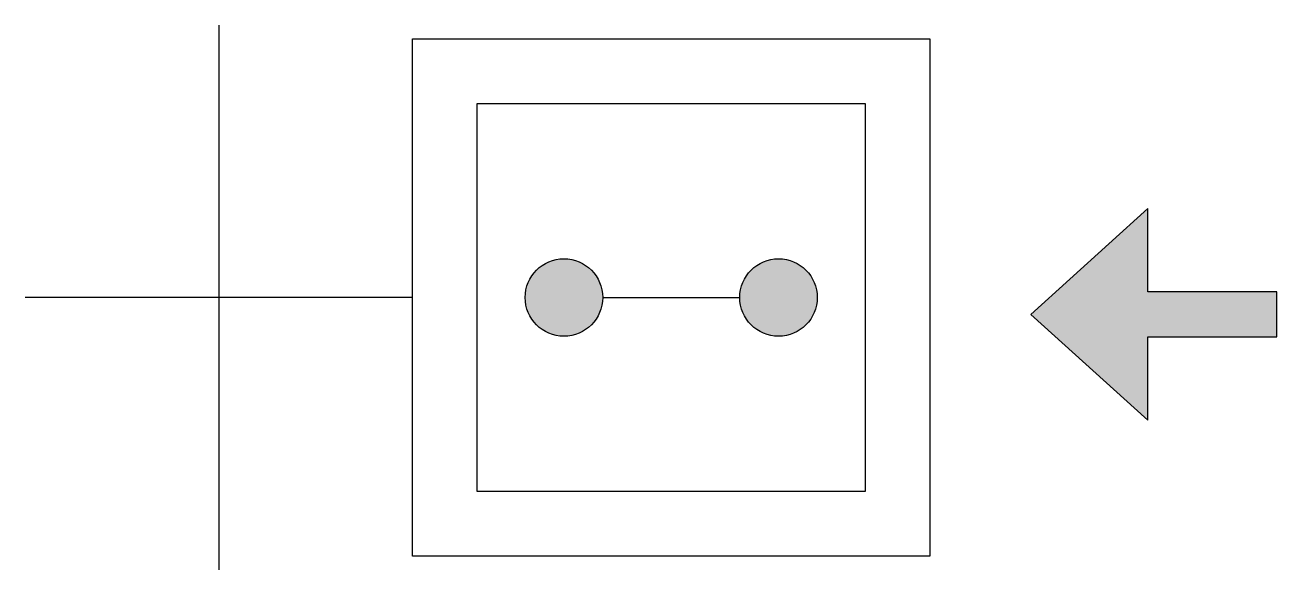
# Model space of a CAD drawing. Header units: metres. Extents: x 0 to 9.69, y -2.11 to 2.11.
import ezdxf

# ---------------------------------------------------------------- set-up
doc = ezdxf.new("R2010")
doc.units = ezdxf.units.M

msp = doc.modelspace()

# ---------------------------------------------------------------- hatches: boundary and pattern name
h = msp.add_hatch(color=256)
h.dxf.hatch_style = 1
h.paths.add_polyline_path([(9.6895, -0.3057), (9.6895, 0.0447), (8.6895, 0.0447), (8.6895, 0.6893), (7.7843, -0.1305), (8.6895, -0.9504), (8.6895, -0.3057)])
h = msp.add_hatch(color=256)
h.dxf.hatch_style = 1
edge = h.paths.add_edge_path()
edge.add_arc((4.171, 0), 0.3, 0, 360)
h = msp.add_hatch(color=256)
h.dxf.hatch_style = 1
edge = h.paths.add_edge_path()
edge.add_arc((5.832, 0), 0.3, 0, 360)

# ---------------------------------------------------------------- linework, layer by layer
for p, q in [((1.5, 2.1096), (1.5, -2.1096)), ((1.5, 0), (0, 0)), ((3, 0), (1.5, 0)), ((4.471, 0), (5.532, 0))]:
    msp.add_line(p, q)
for points in [[(3, 2.0015), (7.003, 2.0015), (7.003, -2.0015), (3, -2.0015)], [(3.5, 1.5015), (6.503, 1.5015), (6.503, -1.5015), (3.5, -1.5015)], [(9.6895, -0.3057), (9.6895, 0.0447), (8.6895, 0.0447), (8.6895, 0.6893), (7.7843, -0.1305), (8.6895, -0.9504), (8.6895, -0.3057)]]:
    msp.add_lwpolyline(points, close=True)
for centre in [(4.171, 0), (5.832, 0)]:
    msp.add_circle(centre, 0.3)

doc.saveas('drawing.dxf')
